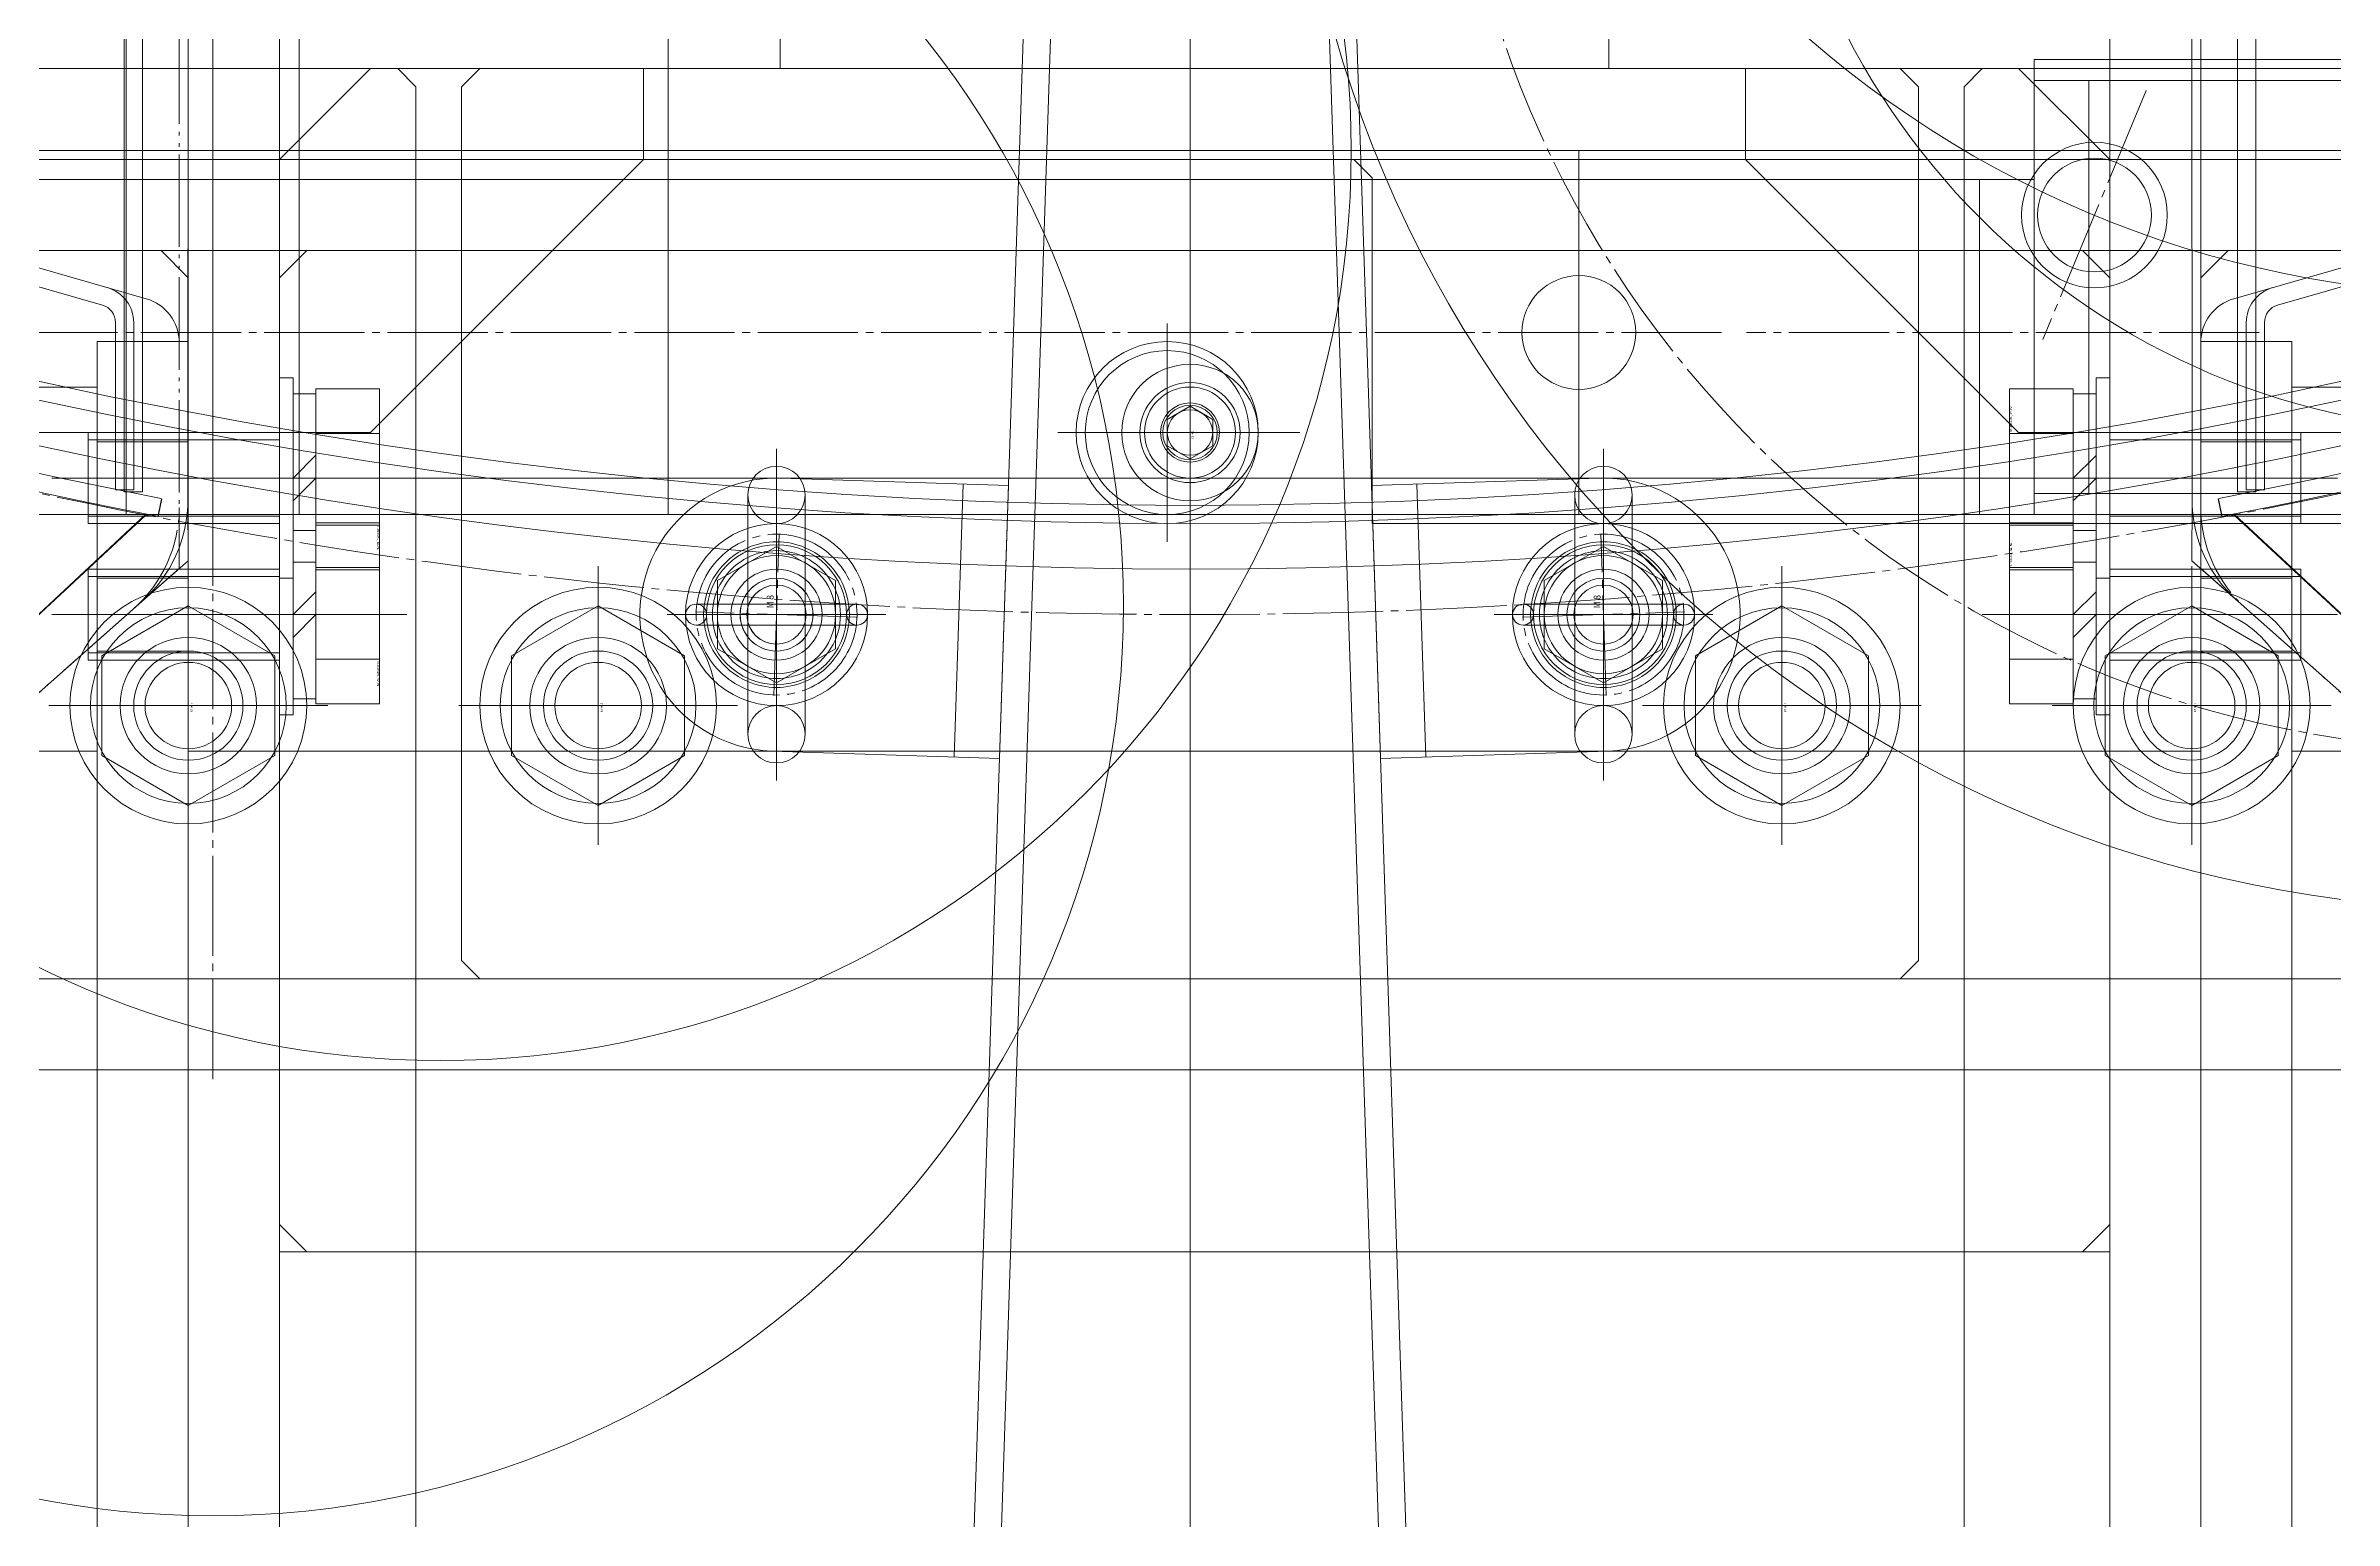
# Model space of a CAD drawing. Units: millimetres at full size. Extents: x -21196 to 21204, y -11807 to 11807.
# Drawn here: x -15725.2 to -15473.9, y -219.6 to -57.6 of the extents above; entities that cross this region are included whole.
import ezdxf
from ezdxf.enums import TextEntityAlignment as Align

# ---------------------------------------------------------------- set-up
doc = ezdxf.new("R2010")
doc.units = ezdxf.units.MM
doc.header["$LTSCALE"] = 0.5
doc.linetypes.add('USER3', pattern=[26.999999, 20.299999, -1.7, 0.8, -1.7, 0.8, -1.7])
doc.linetypes.add('USER4', pattern=[27.1, 22, -1.7, 1.7, -1.7])
doc.layers.add('1-0_設備-5(241129配置図菊池追記(立面図).jww)(機器配置図 260128.dwg)', color=7, linetype='Continuous', lineweight=9)
doc.styles.add('ＭＳ ゴシック', font='')
doc.styles.get('ＭＳ ゴシック').set_extended_font_data('MS Gothic')

msp = doc.modelspace()

# ---------------------------------------------------------------- linework, layer by layer
at = {"layer": '1-0_設備-5(241129配置図菊池追記(立面図).jww)(機器配置図 260128.dwg)', "linetype": 'USER4'}
for p, q in [((-15599.5215, -516.4062), (-15599.5215, 1476.1146)), ((-15599.5215, -516.4062), (-15599.5215, 1476.1146)), ((-15706.8389, -171.1809), (-15706.8389, 139.8529)), ((-15706.8149, -109.1471), (-15706.8149, 139.8529)), ((-15599.5215, 14.8529), (-15599.5215, -140.1471)), ((-15599.5215, -547.3744), (-15599.5215, -40.6829)), ((-15494.53, -62.5626), (-15505.8674, -89.9334)), ((-15599.5215, -64.2167), (-15599.5215, -290.3256)), ((-15541.1373, -89.1471), (-15923.5137, -89.1471)), ((-15602.0215, -112.1458), (-15602.0215, -88.1458)), ((-15599.5215, -88.1009), (-15599.5215, -112.1907)), ((-15482.0946, -89.1471), (-15538.3911, -89.1471)), ((-15599.5215, -93.8165), (-15599.5215, -106.475)), ((-15599.5215, -106.1636), (-15599.5215, -93.8776)), ((-15599.5215, -94.4702), (-15599.5215, -105.8214)), ((-15614.0215, -100.1458), (-15590.0215, -100.1458)), ((-15587.4767, -100.1458), (-15611.5664, -100.1458)), ((-15593.1923, -100.1458), (-15605.8508, -100.1458)), ((-15593.8459, -100.1458), (-15605.1972, -100.1458)), ((-15644.9317, -138.3545), (-15644.9317, -101.9398)), ((-15554.1215, -138.3545), (-15554.1215, -101.9398)), ((-15704.5215, -105.1471), (-15724.5215, -105.1471)), ((-15723.5215, -105.1471), (-15685.5215, -105.1471)), ((-15694.5215, -105.1471), (-15714.5215, -105.1471)), ((-15474.5215, -105.1472), (-15512.5215, -105.1472)), ((-15503.5215, -105.1471), (-15483.5215, -105.1471)), ((-15493.5215, -105.1471), (-15473.5215, -105.1471)), ((-15644.9215, -132.1471), (-15644.9215, -108.1471)), ((-15554.1114, -132.1471), (-15554.1114, -108.1471)), ((-15645.2245, -129.0354), (-15644.6388, -111.2589)), ((-15644.9317, -111.8061), (-15644.9317, -128.4882)), ((-15553.8186, -129.0354), (-15554.4042, -111.2589)), ((-15554.1215, -111.8061), (-15554.1215, -128.4882)), ((-15709.5215, -145.4573), (-15709.5215, -114.8343)), ((-15664.5215, -145.4573), (-15664.5215, -114.8343)), ((-15644.9215, -127.0705), (-15644.9215, -113.2238)), ((-15554.1215, -127.0705), (-15554.1215, -113.2238)), ((-15534.5215, -145.4573), (-15534.5215, -114.8343)), ((-15489.5215, -145.4573), (-15489.5215, -114.8343)), ((-15709.5215, -117.8047), (-15709.5215, -142.4868)), ((-15664.5215, -117.8047), (-15664.5215, -142.4868)), ((-15534.5215, -117.8047), (-15534.5215, -142.4868)), ((-15489.5215, -117.8047), (-15489.5215, -142.4868)), ((-15704.5215, -120.1471), (-15724.5215, -120.1471)), ((-15723.5215, -120.1471), (-15685.5215, -120.1471)), ((-15694.5215, -120.1471), (-15714.5215, -120.1471)), ((-15709.5215, -119.8137), (-15709.5215, -140.4779)), ((-15664.5215, -119.8137), (-15664.5215, -140.4779)), ((-15632.9215, -120.1471), (-15656.9215, -120.1471)), ((-15635.4877, -120.1471), (-15654.3756, -120.1471)), ((-15636.0434, -120.44), (-15653.8199, -119.8543)), ((-15636.5906, -120.1471), (-15653.2727, -120.1471)), ((-15651.8448, -120.1471), (-15637.9982, -120.1471)), ((-15542.1114, -120.1471), (-15566.1114, -120.1471)), ((-15544.6776, -120.1471), (-15563.5655, -120.1471)), ((-15562.9997, -120.44), (-15545.2231, -119.8543)), ((-15545.7805, -120.1471), (-15562.4626, -120.1471)), ((-15547.1982, -120.1471), (-15561.0448, -120.1471)), ((-15534.5215, -119.8137), (-15534.5215, -140.4779)), ((-15474.5215, -120.1472), (-15512.5215, -120.1472)), ((-15503.5215, -120.1471), (-15483.5215, -120.1471)), ((-15493.5215, -120.1471), (-15473.5215, -120.1471)), ((-15489.5215, -119.8137), (-15489.5215, -140.4779)), ((-15694.21, -130.1458), (-15724.833, -130.1458)), ((-15721.8626, -130.1458), (-15697.1805, -130.1458)), ((-15719.8536, -130.1458), (-15699.1894, -130.1458)), ((-15649.21, -130.1458), (-15679.833, -130.1458)), ((-15676.8626, -130.1458), (-15652.1805, -130.1458)), ((-15674.8536, -130.1458), (-15654.1894, -130.1458)), ((-15519.21, -130.1458), (-15549.833, -130.1458)), ((-15522.1805, -130.1458), (-15546.8626, -130.1458)), ((-15524.1894, -130.1458), (-15544.8536, -130.1458)), ((-15474.21, -130.1458), (-15504.833, -130.1458)), ((-15477.1805, -130.1458), (-15501.8626, -130.1458)), ((-15479.1894, -130.1458), (-15499.8536, -130.1458)), ((-15599.5215, -1195.8594), (-15599.5215, -145.4149))]:
    msp.add_line(p, q, dxfattribs=at)
at = {"layer": '1-0_設備-5(241129配置図菊池追記(立面図).jww)(機器配置図 260128.dwg)'}
for p, q in [((-15656.8149, -109.1471), (-15656.8149, 139.8529)), ((-15716.553, -106.647), (-15716.553, -27.3661)), ((-15714.553, -27.3661), (-15714.553, -106.647)), ((-15484.4901, -27.3661), (-15484.4901, -106.647)), ((-15482.4901, -106.647), (-15482.4901, -27.3661)), ((-15709.5535, -29.2729), (-15709.559, -107.4725)), ((-15489.4896, -29.2729), (-15489.4841, -107.4725)), ((-15633.5215, -533.053), (-15617.546, -48.1471)), ((-15630.523, -533.1471), (-15614.5475, -48.2413)), ((-15568.5201, -533.1471), (-15584.4956, -48.2413)), ((-15565.5215, -533.053), (-15581.4971, -48.1471)), ((-15716.3389, -109.1471), (-15716.3389, -55.1471)), ((-15697.3389, -109.1471), (-15697.3389, -55.1471)), ((-15599.5215, -1520.1458), (-15599.5215, -60.1458)), ((-15506.8149, -59.1471), (-15506.8149, -109.1471)), ((-15794.0709, -62.5064), (-15714.1372, -85.4467)), ((-14506.8149, -61.4471), (-15506.8149, -61.4471)), ((-15500.8149, -61.4471), (-15500.8149, -106.8471)), ((-15404.9721, -62.5064), (-15484.9058, -85.4467)), ((-15794.6227, -64.4288), (-15718.9637, -86.1423)), ((-15404.4204, -64.4288), (-15480.0794, -86.1423)), ((-15556.8149, -109.1471), (-15556.8149, -69.1471)), ((-14506.8149, -69.1471), (-15506.8149, -69.1471)), ((-15506.8149, -72.3471), (-16003.6149, -72.3471)), ((-15512.8149, -72.3471), (-15512.8149, -109.1471)), ((-16189.5215, -80.1469), (-15009.5215, -80.1469)), ((-15709.5215, -80.1469), (-15709.5215, -170.1469)), ((-15699.5215, -170.1469), (-15699.5215, -80.1469)), ((-15498.5215, -170.1469), (-15498.5215, -80.1469)), ((-15488.5215, -80.1469), (-15488.5215, -170.1469)), ((-15717.5154, -106.4236), (-15717.5154, -88.0647)), ((-15715.5154, -88.0647), (-15715.5154, -106.4236)), ((-15483.5277, -88.0647), (-15483.5277, -106.4236)), ((-15481.5277, -106.4236), (-15481.5277, -88.0647)), ((-15698.0215, -94.1471), (-15699.5215, -94.1471)), ((-15699.5215, -94.1471), (-15699.5215, -116.1471)), ((-15698.0215, -94.1471), (-15698.0215, -116.1471)), ((-15695.5215, -114.9621), (-15695.5215, -95.3322)), ((-15695.5215, -95.3322), (-15688.5215, -95.3322)), ((-15688.5215, -95.3322), (-15688.5215, -114.9621)), ((-15509.5215, -114.9621), (-15509.5215, -95.3322)), ((-15502.5215, -95.3322), (-15509.5215, -95.3322)), ((-15502.5215, -95.3322), (-15502.5215, -114.9621)), ((-15500.0215, -116.1471), (-15500.0215, -94.1471)), ((-15498.5215, -94.1471), (-15500.0215, -94.1471)), ((-15498.5215, -116.1471), (-15498.5215, -94.1471)), ((-15695.5215, -95.8971), (-15698.0215, -95.8971)), ((-15500.0215, -95.8971), (-15502.5215, -95.8971)), ((-15719.5215, -100.1472), (-15784.5215, -100.1472)), ((-15720.5215, -100.1471), (-15699.5215, -100.1471)), ((-15720.5215, -100.1471), (-15720.5215, -110.1471)), ((-15719.5215, -100.1471), (-15709.5215, -100.1471)), ((-15695.5215, -100.2397), (-15688.5215, -100.2397)), ((-15502.5215, -100.2397), (-15509.5215, -100.2397)), ((-15477.5215, -100.1472), (-15498.5215, -100.1472)), ((-15478.5215, -100.1471), (-15488.5215, -100.1471)), ((-15478.5215, -100.1471), (-15413.5215, -100.1471)), ((-15477.5215, -110.1472), (-15477.5215, -100.1472)), ((-15720.5215, -100.9591), (-15699.5215, -100.9591)), ((-15719.5215, -101.1471), (-15709.5215, -101.1471)), ((-15698.0215, -105.1471), (-15695.5215, -102.6471)), ((-15502.5215, -105.1472), (-15500.0215, -102.6472)), ((-15477.5215, -100.9592), (-15498.5215, -100.9592)), ((-15478.5215, -101.1471), (-15488.5215, -101.1471)), ((-15498.5215, -105.1471), (-15699.5215, -105.1471)), ((-15695.5215, -105.1471), (-15698.0215, -107.6471)), ((-15619.4513, -105.9785), (-15644.4377, -105.1553)), ((-15579.5918, -105.9785), (-15554.6053, -105.1553)), ((-15500.0215, -105.1471), (-15502.5215, -107.6471)), ((-15717.5154, -106.4236), (-15715.5154, -106.4236)), ((-15716.553, -106.647), (-15714.553, -106.647)), ((-15712.4838, -107.4447), (-15712.8758, -109.4059)), ((-15712.4463, -107.4203), (-15712.8382, -109.3816)), ((-15648.0817, -133.2971), (-15648.0817, -106.9971)), ((-15641.7817, -133.2971), (-15641.7817, -106.9971)), ((-15625.4364, -135.7976), (-15624.4486, -105.8138)), ((-15573.6066, -135.7976), (-15574.5945, -105.8138)), ((-15557.2715, -133.2971), (-15557.2715, -106.9971)), ((-15550.9715, -133.2971), (-15550.9715, -106.9971)), ((-14506.8149, -106.8471), (-15506.8149, -106.8471)), ((-15486.5968, -107.4203), (-15486.2048, -109.3816)), ((-15486.5592, -107.4447), (-15486.1673, -109.4059)), ((-15482.4901, -106.647), (-15484.4901, -106.647)), ((-15481.5277, -106.4236), (-15483.5277, -106.4236)), ((-15506.8149, -109.1471), (-16006.8149, -109.1471)), ((-15714.2226, -109.1658), (-15767.6463, -158.9145)), ((-15767.6086, -158.9758), (-15714.2062, -109.2089)), ((-15720.5215, -109.3351), (-15699.5215, -109.3351)), ((-15720.5215, -110.1471), (-15699.5215, -110.1471)), ((-15719.5215, -109.1471), (-15709.5215, -109.1471)), ((-15719.5215, -110.1471), (-15709.5215, -110.1471)), ((-15697.3389, -109.1471), (-15716.3389, -109.1471)), ((-15698.0215, -109.1471), (-15699.5215, -109.1471)), ((-15699.5215, -109.1471), (-15699.5215, -131.1471)), ((-15698.0215, -109.1471), (-15698.0215, -131.1471)), ((-15695.5215, -110.0546), (-15688.5215, -110.0546)), ((-15695.5215, -129.9621), (-15695.5215, -110.3322)), ((-15695.5215, -110.3322), (-15688.5215, -110.3322)), ((-15688.5215, -110.3322), (-15688.5215, -129.9621)), ((-15502.5215, -110.0546), (-15509.5215, -110.0546)), ((-15509.5215, -129.9621), (-15509.5215, -110.3322)), ((-15502.5215, -110.3322), (-15509.5215, -110.3322)), ((-14506.8149, -109.1471), (-15506.8149, -109.1471)), ((-15502.5215, -110.3322), (-15502.5215, -129.9621)), ((-15500.0215, -131.1471), (-15500.0215, -109.1471)), ((-15498.5215, -109.1471), (-15500.0215, -109.1471)), ((-15498.5215, -131.1471), (-15498.5215, -109.1471)), ((-15477.5215, -109.3352), (-15498.5215, -109.3352)), ((-15477.5215, -110.1472), (-15498.5215, -110.1472)), ((-15478.5215, -109.1471), (-15488.5215, -109.1471)), ((-15478.5215, -110.1471), (-15488.5215, -110.1471)), ((-15431.4345, -158.9758), (-15484.8369, -109.2089)), ((-15484.8205, -109.1658), (-15431.3967, -158.9145)), ((-15695.5215, -110.8971), (-15698.0215, -110.8971)), ((-15644.9317, -112.6471), (-15651.4267, -116.3971)), ((-15638.4367, -116.3971), (-15644.9317, -112.6471)), ((-15554.1215, -112.6471), (-15560.6165, -116.3971)), ((-15547.6265, -116.3971), (-15554.1215, -112.6471)), ((-15500.0215, -110.8971), (-15502.5215, -110.8971)), ((-15720.5215, -115.1471), (-15699.5215, -115.1471)), ((-15720.5215, -115.1471), (-15720.5215, -125.1471)), ((-15719.5215, -115.1471), (-15709.5215, -115.1471)), ((-15698.0215, -114.3971), (-15695.5215, -114.3971)), ((-15695.5215, -114.9621), (-15688.5215, -114.9621)), ((-15695.5215, -115.2397), (-15688.5215, -115.2397)), ((-15502.5215, -114.9621), (-15509.5215, -114.9621)), ((-15502.5215, -115.2397), (-15509.5215, -115.2397)), ((-15502.5215, -114.3971), (-15500.0215, -114.3971)), ((-15477.5215, -115.1472), (-15498.5215, -115.1472)), ((-15478.5215, -115.1471), (-15488.5215, -115.1471)), ((-15477.5215, -125.1472), (-15477.5215, -115.1472)), ((-15720.5215, -115.9591), (-15699.5215, -115.9591)), ((-15719.5215, -116.1471), (-15709.5215, -116.1471)), ((-15699.5215, -116.1471), (-15698.0215, -116.1471)), ((-15698.0215, -120.1471), (-15695.5215, -117.6471)), ((-15651.4267, -116.3971), (-15651.4267, -123.8971)), ((-15651.4267, -116.3971), (-15651.4267, -123.8971)), ((-15638.4367, -123.8971), (-15638.4367, -116.3971)), ((-15638.4367, -123.8971), (-15638.4367, -116.3971)), ((-15560.6165, -116.3971), (-15560.6165, -123.8971)), ((-15560.6165, -116.3971), (-15560.6165, -123.8971)), ((-15547.6265, -123.8971), (-15547.6265, -116.3971)), ((-15547.6265, -123.8971), (-15547.6265, -116.3971)), ((-15502.5215, -120.1472), (-15500.0215, -117.6472)), ((-15500.0215, -116.1471), (-15498.5215, -116.1471)), ((-15477.5215, -115.9592), (-15498.5215, -115.9592)), ((-15478.5215, -116.1471), (-15488.5215, -116.1471)), ((-15714.6228, -118.7084), (-15764.9441, -163.204)), ((-15695.5215, -120.1471), (-15698.0215, -122.6471)), ((-15653.7549, -118.9971), (-15636.0882, -118.9971)), ((-15562.9447, -118.9971), (-15545.2781, -118.9971)), ((-15500.0215, -120.1471), (-15502.5215, -122.6471)), ((-15484.4202, -118.7084), (-15434.0989, -163.204)), ((-15653.7549, -121.2971), (-15636.0882, -121.2971)), ((-15562.9447, -121.2971), (-15545.2781, -121.2971)), ((-15720.5215, -124.3351), (-15699.5215, -124.3351)), ((-15720.5215, -125.1471), (-15699.5215, -125.1471)), ((-15719.5215, -124.1471), (-15709.5215, -124.1471)), ((-15719.5215, -125.1471), (-15709.5215, -125.1471)), ((-15695.5215, -125.0546), (-15688.5215, -125.0546)), ((-15651.4267, -123.8971), (-15644.9317, -127.6471)), ((-15644.9317, -127.6471), (-15638.4367, -123.8971)), ((-15560.6165, -123.8971), (-15554.1215, -127.6471)), ((-15554.1215, -127.6471), (-15547.6265, -123.8971)), ((-15502.5215, -125.0546), (-15509.5215, -125.0546)), ((-15477.5215, -124.3352), (-15498.5215, -124.3352)), ((-15477.5215, -125.1472), (-15498.5215, -125.1472)), ((-15478.5215, -124.1471), (-15488.5215, -124.1471)), ((-15478.5215, -125.1471), (-15488.5215, -125.1471)), ((-15698.0215, -129.3971), (-15695.5215, -129.3971)), ((-15695.5215, -129.9621), (-15688.5215, -129.9621)), ((-15502.5215, -129.9621), (-15509.5215, -129.9621)), ((-15502.5215, -129.3971), (-15500.0215, -129.3971)), ((-15699.5215, -131.1471), (-15698.0215, -131.1471)), ((-15500.0215, -131.1471), (-15498.5215, -131.1471)), ((-15699.5215, -135.1471), (-15498.5215, -135.1471)), ((-16199.5215, -160.1458), (-14999.5215, -160.1458)), ((-15799.5215, -160.1458), (-15398.5215, -160.1458)), ((-15349.5215, -170.1458), (-15849.5215, -170.1458)), ((-15709.5215, -280.1469), (-15709.5215, -170.1469)), ((-15699.5215, -170.1469), (-15699.5215, -280.1469)), ((-15498.5215, -170.1469), (-15498.5215, -280.1469)), ((-15488.5215, -280.1469), (-15488.5215, -170.1469)), ((-15699.5215, -190.1469), (-15498.5215, -190.1469))]:
    msp.add_line(p, q, dxfattribs=at)
at = {"layer": '1-0_設備-5(241129配置図菊池追記(立面図).jww)(機器配置図 260128.dwg)', "linetype": 'USER3'}
for p, q in [((-15710.5154, -29.0897), (-15710.5215, -108.7544)), ((-15488.5277, -29.0897), (-15488.5215, -108.7544)), ((-15715.5792, -119.5629), (-15764.9066, -163.1796)), ((-15483.4638, -119.5629), (-15434.1365, -163.1796))]:
    msp.add_line(p, q, dxfattribs=at)
at = {"layer": '1-0_設備-5(241129配置図菊池追記(立面図).jww)(機器配置図 260128.dwg)'}
for points in [[(-15699.5215, 14.8529), (-15709.5215, 14.8529), (-15709.5215, -135.1471), (-15699.5215, -135.1471)], [(-15488.5215, 14.8529), (-15498.5215, 14.8529), (-15498.5215, -135.1471), (-15488.5215, -135.1471)], [(-15644.5215, -50.1471), (-15699.5215, -50.1471), (-15699.5215, -60.1471), (-15644.5215, -60.1471)], [(-15553.5215, -50.1471), (-15498.5215, -50.1471), (-15498.5215, -60.1471), (-15553.5215, -60.1471)], [(-15684.5215, -62.1458), (-15684.5215, -1518.1458), (-15686.5215, -1520.1458), (-15847.5215, -1520.1458), (-15849.5215, -1518.1458), (-15849.5215, -62.1458), (-15847.5215, -60.1458), (-15686.5215, -60.1458)], [(-15349.5215, -1518.1458), (-15349.5215, -62.1458), (-15351.5215, -60.1458), (-15847.5215, -60.1458), (-15849.5215, -62.1458), (-15849.5215, -1518.1458), (-15847.5215, -1520.1458), (-15351.5215, -1520.1458)], [(-15699.5215, -100.1471), (-15699.5215, -70.1471), (-15689.5215, -60.1471), (-15659.5215, -60.1471), (-15659.5215, -70.1471), (-15689.5215, -100.1471)], [(-15679.5215, -62.1458), (-15679.5215, -158.1458), (-15677.5215, -160.1458), (-15521.5215, -160.1458), (-15519.5215, -158.1458), (-15519.5215, -62.1458), (-15521.5215, -60.1458), (-15677.5215, -60.1458)], [(-15498.5215, -100.1471), (-15498.5215, -70.1471), (-15508.5215, -60.1471), (-15538.5215, -60.1471), (-15538.5215, -70.1471), (-15508.5215, -100.1471)], [(-15514.5215, -62.1458), (-15514.5215, -1518.1458), (-15512.5215, -1520.1458), (-15351.5215, -1520.1458), (-15349.5215, -1518.1458), (-15349.5215, -62.1458), (-15351.5215, -60.1458), (-15512.5215, -60.1458)], [(-16189.5215, -170.1469), (-15009.5215, -170.1469), (-15009.5215, -70.1469), (-16189.5215, -70.1469)], [(-15709.5215, -80.1469), (-15709.5215, -83.1469), (-15712.5215, -80.1469)], [(-15699.5215, -80.1469), (-15699.5215, -83.1469), (-15696.5215, -80.1469)], [(-15498.5215, -80.1469), (-15498.5215, -83.1469), (-15501.5215, -80.1469)], [(-15488.5215, -80.1469), (-15488.5215, -83.1469), (-15485.5215, -80.1469)], [(-15719.5215, -240.1471), (-15719.5215, -90.1471), (-15709.5215, -90.1471), (-15709.5215, -240.1471)], [(-15478.5215, -240.1471), (-15478.5215, -90.1471), (-15488.5215, -90.1471), (-15488.5215, -240.1471)], [(-15719.5215, -95.1472), (-15719.5215, -135.1472), (-15764.5215, -135.1472), (-15784.5215, -115.1472), (-15784.5215, -95.1472)], [(-15478.5215, -95.1471), (-15478.5215, -135.1471), (-15433.5215, -135.1471), (-15413.5215, -115.1471), (-15413.5215, -95.1471)], [(-15597.0215, -98.7024), (-15597.0215, -101.5892), (-15599.5215, -103.0325), (-15602.0215, -101.5892), (-15602.0215, -98.7024), (-15599.5215, -97.259)], [(-15700.0215, -124.6609), (-15700.0215, -135.6308), (-15709.5215, -141.1154), (-15719.0215, -135.6308), (-15719.0215, -124.6609), (-15709.5215, -119.1762)], [(-15655.0215, -124.6609), (-15655.0215, -135.6307), (-15664.5215, -141.1154), (-15674.0215, -135.6307), (-15674.0215, -124.6609), (-15664.5215, -119.1762)], [(-15525.0215, -124.6609), (-15525.0215, -135.6308), (-15534.5215, -141.1154), (-15544.0215, -135.6308), (-15544.0215, -124.6609), (-15534.5215, -119.1762)], [(-15480.0215, -124.6609), (-15480.0215, -135.6307), (-15489.5215, -141.1154), (-15499.0215, -135.6307), (-15499.0215, -124.6609), (-15489.5215, -119.1762)], [(-15699.5215, -190.1469), (-15699.5215, -187.1469), (-15696.5215, -190.1469)], [(-15498.5215, -190.1469), (-15498.5215, -187.1469), (-15501.5215, -190.1469)]]:
    msp.add_lwpolyline(points, close=True, dxfattribs=at)
for points in [[(-14506.8149, -59.1471), (-14856.8149, -59.1471), (-15506.8149, -59.1471)], [(-15579.5215, -72.1458), (-15581.5215, -70.1458), (-16199.5215, -70.1458)], [(-15506.8149, -69.1471), (-15681.8149, -69.1471), (-16006.8149, -69.1471)], [(-15579.5215, -72.1458), (-15579.5215, -110.1458), (-15579.5215, -72.1458)], [(-15579.5215, -110.1458), (-15329.5215, -110.1458), (-15329.5215, -72.1458)], [(-15714.6228, -118.7084), (-15709.5531, -114.2256), (-15709.559, -107.4725)], [(-15645.4256, -135.139), (-15620.4391, -135.9622), (-15619.4513, -105.9785)], [(-15553.6175, -135.139), (-15578.6039, -135.9622), (-15579.5918, -105.9785)], [(-15484.4202, -118.7084), (-15489.49, -114.2256), (-15489.4841, -107.4725)], [(-15715.5792, -119.5629), (-15710.5154, -115.0854), (-15710.5215, -108.7544)], [(-15483.4638, -119.5629), (-15488.5277, -115.0854), (-15488.5215, -108.7544)], [(-15638.4367, -116.3971), (-15644.9317, -112.6471), (-15651.4267, -116.3971)], [(-15547.6265, -116.3971), (-15554.1215, -112.6471), (-15560.6165, -116.3971)], [(-15651.4267, -123.8971), (-15644.9317, -127.6471), (-15638.4367, -123.8971)], [(-15560.6165, -123.8971), (-15554.1215, -127.6471), (-15547.6265, -123.8971)]]:
    msp.add_lwpolyline(points, dxfattribs=at)
for centre, radius in [((-15599.5215, 479.8542), 965), ((-15599.5215, 479.8542), 965), ((-15599.5215, 479.8542), 906), ((-15599.5215, 479.8542), 900), ((-15599.5215, 479.8542), 898), ((-15599.5215, 479.8542), 590.002), ((-15599.5215, 479.8542), 588.002), ((-15456.1901, 29.9981), 115), ((-15456.1901, -20.0019), 132.5), ((-15456.1901, -20.0019), 80), ((-15681.8149, -69.1471), 100), ((-15706.8389, -119.1471), 100), ((-15500.1987, -76.248), 8), ((-15500.1987, -76.248), 6.25), ((-15556.8149, -89.1471), 6.25), ((-15602.0215, -100.1458), 10), ((-15602.0215, -100.1458), 9), ((-15599.5215, -100.1458), 7.5), ((-15599.5215, -100.1458), 5.5), ((-15599.5215, -100.1458), 5), ((-15599.5215, -100.1458), 3.25), ((-15599.5215, -100.1458), 3), ((-15599.5215, -100.1458), 2.5), ((-15644.9215, -120.1471), 10), ((-15554.1114, -120.1471), 10), ((-15644.9215, -120.1471), 7.683), ((-15554.1114, -120.1471), 7.683), ((-15644.9317, -120.1471), 6.495), ((-15644.9317, -120.1471), 5), ((-15554.1215, -120.1471), 6.495), ((-15554.1114, -120.1471), 5), ((-15709.5215, -130.1458), 13), ((-15664.5215, -130.1458), 13), ((-15644.9317, -120.1471), 4), ((-15644.9317, -120.1471), 4), ((-15644.9215, -120.1471), 4), ((-15644.9317, -120.1471), 3.25), ((-15644.9317, -120.1471), 3.25), ((-15644.9215, -120.1471), 3.25), ((-15554.1215, -120.1471), 4), ((-15554.1215, -120.1471), 4), ((-15554.1215, -120.1471), 4), ((-15554.1215, -120.1471), 3.25), ((-15554.1215, -120.1471), 3.25), ((-15554.1215, -120.1471), 3.25), ((-15534.5215, -130.1458), 13), ((-15489.5215, -130.1458), 13), ((-15709.5215, -130.1458), 10.75), ((-15664.5215, -130.1458), 10.75), ((-15653.7549, -120.1471), 1.15), ((-15636.0882, -120.1471), 1.15), ((-15562.9447, -120.1471), 1.15), ((-15545.2781, -120.1471), 1.15), ((-15534.5215, -130.1458), 10.75), ((-15489.5215, -130.1458), 10.75), ((-15709.5215, -130.1458), 7.5), ((-15664.5215, -130.1458), 7.5), ((-15534.5215, -130.1458), 7.5), ((-15489.5215, -130.1458), 7.5), ((-15709.5215, -130.1458), 6), ((-15709.5215, -130.1458), 4.75), ((-15664.5215, -130.1458), 6), ((-15664.5215, -130.1458), 4.75), ((-15534.5215, -130.1458), 6), ((-15534.5215, -130.1458), 4.75), ((-15489.5215, -130.1458), 6), ((-15489.5215, -130.1458), 4.75)]:
    msp.add_circle(centre, radius, dxfattribs=at)
at = {"layer": '1-0_設備-5(241129配置図菊池追記(立面図).jww)(機器配置図 260128.dwg)', "linetype": 'USER4'}
for centre, radius in [((-15599.5215, 479.8542), 935), ((-15599.5215, 479.8542), 935), ((-15599.5215, 479.8542), 600), ((-15456.1901, -20.0019), 115), ((-15644.9215, -120.1471), 8.833), ((-15554.1114, -120.1471), 8.833)]:
    msp.add_circle(centre, radius, dxfattribs=at)
at = {"layer": '1-0_設備-5(241129配置図菊池追記(立面図).jww)(機器配置図 260128.dwg)'}
for centre, radius, start, end in [((-15599.5215, 479.8542), 935, 108, 72), ((-15599.5215, 479.8542), 900, 106.253, 73.747), ((-15599.5215, 479.8542), 894, 106.239, 73.761), ((-15599.5215, 479.8542), 598, 210.19, 259.108), ((-15599.5215, 479.8542), 598, 210.19, 259.108), ((-15599.5215, 479.8542), 598, 280.892, 329.81), ((-15599.5215, 479.8542), 598, 280.892, 329.81), ((-15599.5215, 479.8542), 600, 210.191, 259.107), ((-15599.5215, 479.8542), 600, 210.191, 259.107), ((-15599.5215, 479.8542), 600, 280.893, 329.809), ((-15599.5215, 479.8542), 600, 280.893, 329.809), ((-15599.5215, 479.8542), 595, 230.09, 309.91), ((-15719.5154, -88.0647), 4, 0, 73.987), ((-15479.5277, -88.0647), 4, 106.013, 180), ((-15719.5154, -88.0647), 2, 0, 73.987), ((-15715.5154, -90.253), 5, 0, 74), ((-15483.5277, -90.253), 5, 106, 180), ((-15479.5277, -88.0647), 2, 106.013, 180), ((-15644.9317, -120.1471), 15, 88.11304, 268.11304), ((-15644.9317, -106.9971), 3.15, 0, 180), ((-15554.1215, -106.9971), 3.15, 0, 180), ((-15554.1114, -120.1471), 15, 271.88696, 91.88696), ((-15724.559, -107.4713), 15, 311.484, 359.996), ((-15644.9317, -106.9971), 3.15, 180, 0), ((-15554.1215, -106.9971), 3.15, 180, 0), ((-15474.4841, -107.4713), 15, 180.004, 228.516), ((-15644.9317, -120.1471), 8, 113.188, 246.812), ((-15644.9317, -120.1471), 8, 66.812, 113.188), ((-15644.9317, -120.1471), 8, 293.188, 66.812), ((-15554.1215, -120.1471), 8, 113.188, 246.812), ((-15554.1215, -120.1471), 8, 66.812, 113.188), ((-15554.1215, -120.1471), 8, 293.188, 66.812), ((-15644.9317, -120.1471), 7.028, 116.63, 243.37), ((-15644.9317, -120.1471), 7.028, 63.37, 116.63), ((-15644.9317, -120.1471), 7.028, 296.63, 63.37), ((-15554.1215, -120.1471), 7.028, 116.63, 243.37), ((-15554.1215, -120.1471), 7.028, 63.37, 116.63), ((-15554.1215, -120.1471), 7.028, 296.63, 63.37), ((-15644.9317, -120.1471), 7.028, 243.37, 296.63), ((-15644.9317, -120.1471), 8, 246.812, 293.188), ((-15554.1215, -120.1471), 7.028, 243.37, 296.63), ((-15554.1215, -120.1471), 8, 246.812, 293.188), ((-15644.9317, -133.2971), 3.15, 0, 180), ((-15554.1215, -133.2971), 3.15, 0, 180), ((-15644.9317, -133.2971), 3.15, 180, 0), ((-15554.1215, -133.2971), 3.15, 180, 0)]:
    msp.add_arc(centre, radius, start, end, dxfattribs=at)
at = {"layer": '1-0_設備-5(241129配置図菊池追記(立面図).jww)(機器配置図 260128.dwg)', "linetype": 'USER3'}
for centre, start, end in [((-15725.5154, -108.3258), 311.484, 0), ((-15473.5277, -108.3258), 180, 228.516)]:
    msp.add_arc(centre, 15, start, end, dxfattribs=at)

# ---------------------------------------------------------------- texts
at = {"layer": '1-0_設備-5(241129配置図菊池追記(立面図).jww)(機器配置図 260128.dwg)', "style": 'ＭＳ ゴシック'}
for s, rotation, p in [('BT-M10x25L,SW,PW', 90, (-15509.1822, -100.0565)), ('CS-M6', 90, (-15599.057, -100.8427)), ('BT-M10x25L,SW,PW', 270, (-15688.8609, -110.2378)), ('BT-M10x25L,SW,PW', 90, (-15509.1822, -115.0565)), ('BT-M10x25L,SW,PW', 270, (-15688.8609, -125.2378)), ('BT-M12', 90, (-15708.9616, -130.8601)), ('BT-M12', 90, (-15663.9616, -130.8601)), ('BT-M12', 90, (-15533.9616, -130.8601)), ('BT-M12', 90, (-15488.9616, -130.8601))]:
    msp.add_text(s, height=0.2203, rotation=rotation, dxfattribs=at).set_placement(p, align=Align.BOTTOM_LEFT)
at = {"layer": '1-0_設備-5(241129配置図菊池追記(立面図).jww)(機器配置図 260128.dwg)', "style": 'ＭＳ ゴシック', "width": 0.8}
for p in [(-15645.0317, -119.4874), (-15645.0317, -119.4874), (-15554.2216, -119.4874), (-15554.2216, -119.4874)]:
    msp.add_text('Ｍ８', height=0.7344, rotation=90, dxfattribs=at).set_placement(p, align=Align.BOTTOM_LEFT)

doc.saveas('drawing.dxf')
